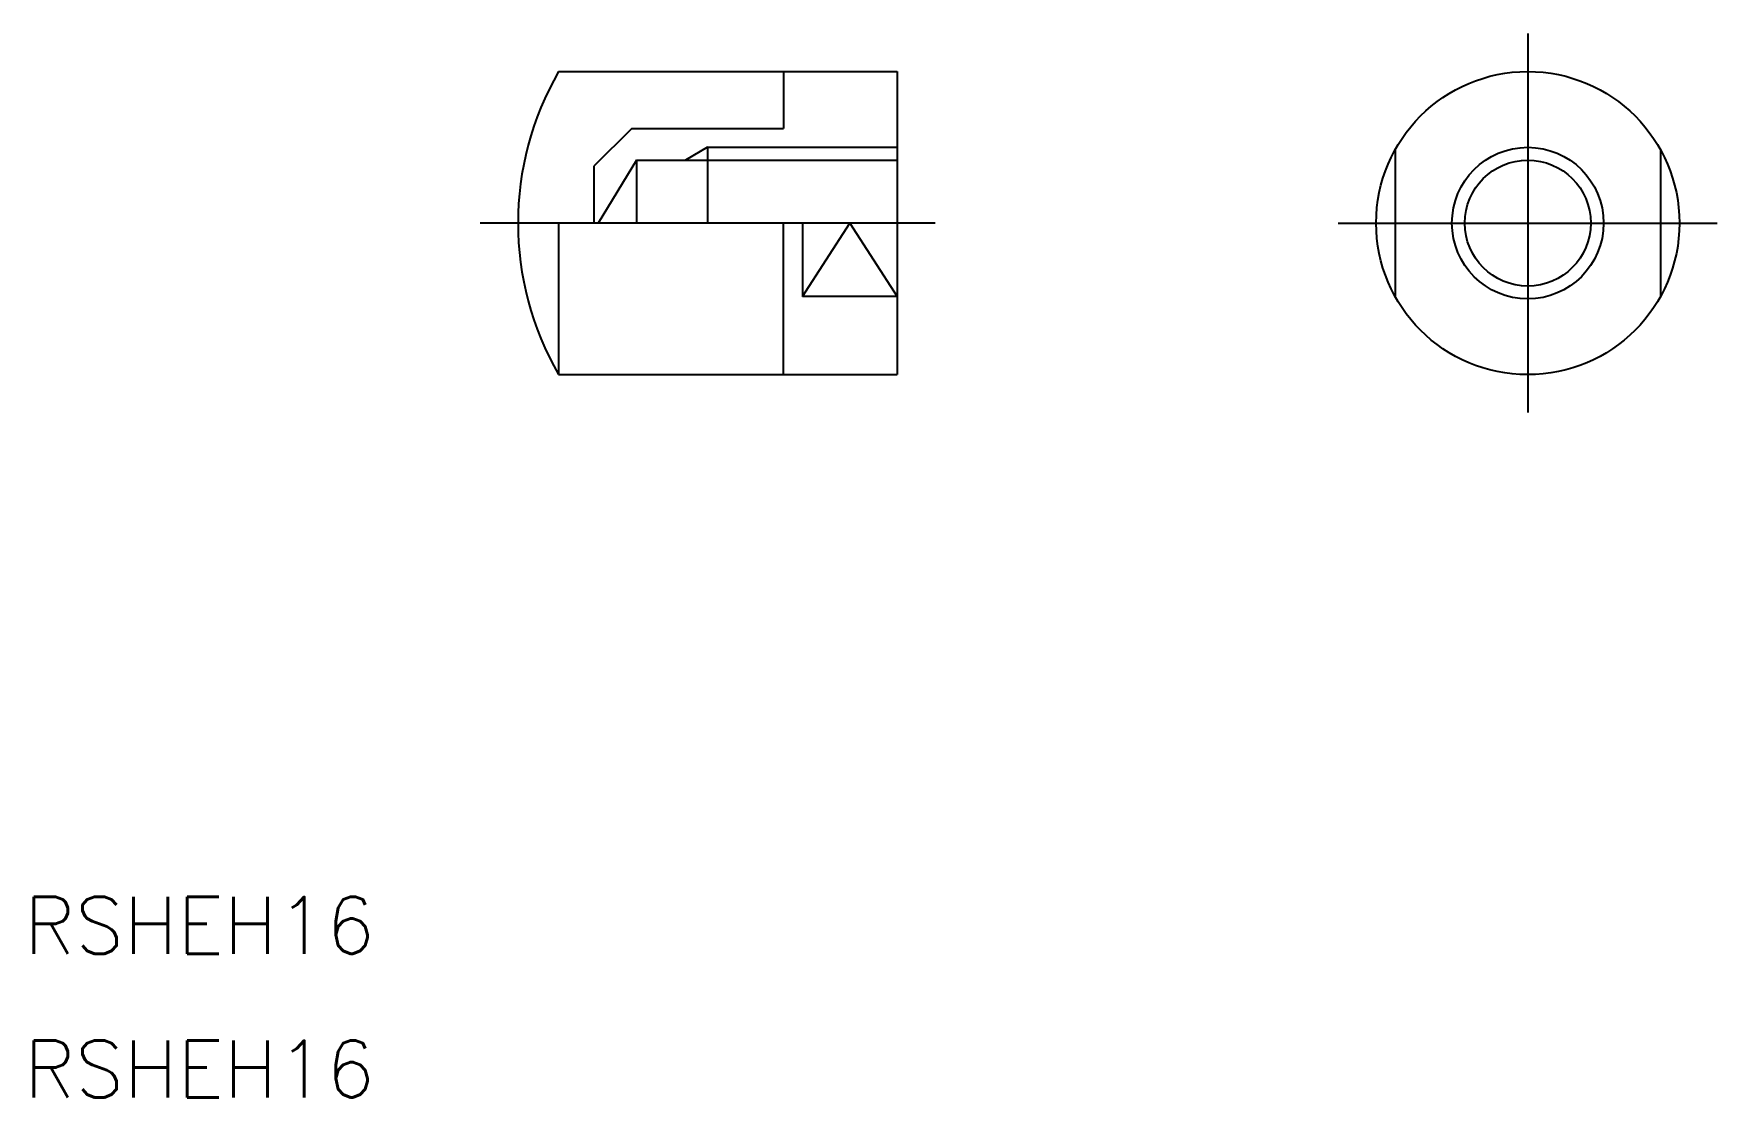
# Model space of a CAD drawing. Extents: x -78.8 to 10, y -46.1 to 10.
import ezdxf

# ---------------------------------------------------------------- set-up
doc = ezdxf.new("R2010")
doc.units = 0
doc.linetypes.add('CENTER', pattern=[50.8, 31.75, -6.35, 6.35, -6.35])
doc.layers.get('0').update_dxf_attribs({"linetype": 'CONTINUOUS'})
doc.layers.add('CENTER', color=1, linetype='CENTER')
doc.styles.get("Standard").update_dxf_attribs({"font": 'txt.shx', "height": 3, "bigfont": 'bigfont.shx'})

msp = doc.modelspace()

# ---------------------------------------------------------------- linework, layer by layer
at = {"color": 7, "linetype": 'CONTINUOUS'}
for p, q in [((-51.129, 8), (-33.272, 8)), ((-39.272, 8), (-39.272, 5)), ((-33.272, 8), (-33.272, -8)), ((-47.272, 5), (-49.272, 3)), ((-47.272, 5), (-39.272, 5)), ((-43.272, 4), (-43.272, 0)), ((-7, 3.873), (-7, -3.873)), ((7, 3.873), (7, -3.873)), ((-49.272, 3), (-49.272, 0)), ((-47.022, 3.324), (-49.043, 0)), ((-47.022, 3.324), (-33.272, 3.324)), ((-47.022, 3.324), (-47.022, 0)), ((-51.129, 0), (-51.129, -8)), ((-39.272, -8), (-39.272, 0)), ((-38.272, 0), (-38.272, -3.873)), ((-33.272, -3.873), (-38.272, -3.873)), ((-51.129, -8), (-33.272, -8))]:
    msp.add_line(p, q, dxfattribs=at)
at = {"color": 3, "linetype": 'CONTINUOUS'}
for p, q in [((-43.272, 4), (-44.444, 3.324)), ((-43.272, 4), (-33.272, 4)), ((-38.272, -3.873), (-35.772, 0)), ((-35.772, 0), (-33.272, -3.873))]:
    msp.add_line(p, q, dxfattribs=at)
at = {"color": 7, "linetype": 'CONTINUOUS'}
for radius in [8, 3.324]:
    msp.add_circle((0, 0), radius, dxfattribs=at)
at = {"color": 3, "linetype": 'CONTINUOUS'}
msp.add_circle((0, 0), 4, dxfattribs=at)
at = {"color": 7, "linetype": 'CONTINUOUS'}
msp.add_arc((-37.272, 0), 16, 150, 210, dxfattribs=at)
at = {"layer": 'CENTER', "color": 1, "linetype": 'CENTER'}
for p, q in [((0, 10), (0, -10)), ((-31.272, 0), (-55.272, 0)), ((-10, 0), (10, 0))]:
    msp.add_line(p, q, dxfattribs=at)

# ---------------------------------------------------------------- texts
at = {"color": 7, "linetype": 'CONTINUOUS'}
for p in [(-79.339, -38.565), (-79.339, -46.148)]:
    msp.add_text('RSHEH16', height=3, dxfattribs=at).set_placement(p)

doc.saveas('drawing.dxf')
